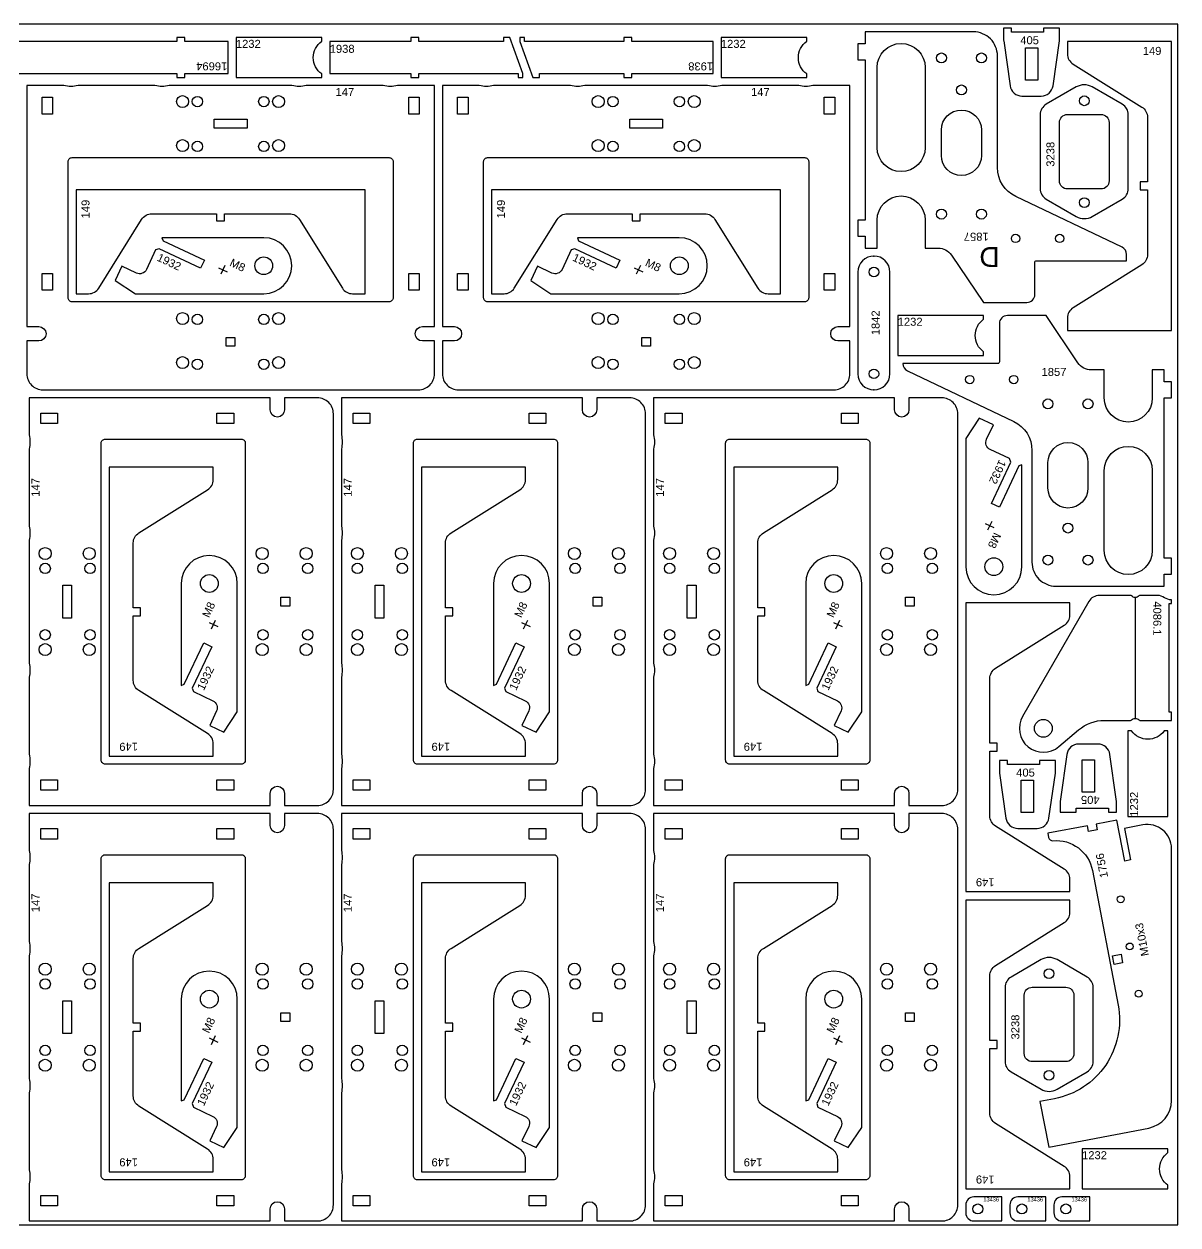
# Model space of a CAD drawing. Header units: millimetres. Extents: x 0 to 3000, y 0 to 1500.
# Drawn here: x 1559 to 3000, y 0 to 1500 of the extents above; entities that cross this region are included whole.
import ezdxf

# ---------------------------------------------------------------- set-up
doc = ezdxf.new("R2010")
doc.units = ezdxf.units.MM
doc.header["$MEASUREMENT"] = 0
for name, color, linetype in [('Gravir', 2, 'Continuous'), ('Gravír', 2, 'Continuous'), ('Graívr', 2, 'Continuous')]:
    doc.layers.add(name, color=color, linetype=linetype)
doc.layers.add('Sheet', color=18, linetype='Continuous', true_color=0x000000)
doc.styles.add('arial.ttf', font='txt', dxfattribs={"height": 0.2})

msp = doc.modelspace()

# ---------------------------------------------------------------- linework, layer by layer
at = {"color": 7}
for points in [[(2935.8, 1212.2, 0.28928), (2930.1, 1221.2), (2797.3, 1284.5, -0.28928), (2774.5, 1320.6), (2774.5, 1460.2, 0.414214), (2744.5, 1490.2), (2609.2, 1490.2), (2609.2, 1475.2), (2600.2, 1475.2), (2600.2, 1455.2), (2609.2, 1455.2), (2609.2, 1255.2), (2600.2, 1255.2), (2600.2, 1235.2), (2609.2, 1235.2), (2609.2, 1220.2), (2624.2, 1220.2), (2624.2, 1255.2, -1), (2684.2, 1255.2), (2684.2, 1220.2), (2700.4, 1220.2, -0.249328), (2717, 1211.4), (2756.9, 1152.2), (2811.2, 1152.2, 0.414214), (2821.2, 1162.2), (2821.2, 1202.2, -0.414214), (2823.2, 1204.2), (2935.8, 1204.2)], [(2782.1, 1481.1, 0.035489), (2782.3, 1478.9), (2790.3, 1422.9, 0.373238), (2805.1, 1410), (2829.1, 1410, 0.373238), (2843.9, 1422.9), (2851.9, 1478.9, 0.035489), (2852.1, 1481.1), (2852.1, 1495), (2832.1, 1495), (2832.1, 1490), (2792.1, 1490), (2792.1, 1495), (2782.1, 1495)], [(1823.4, 1433.1), (1930.4, 1433.1), (1930.4, 1437.7, -0.51558), (1930.4, 1478.4), (1930.4, 1483.1), (1823.4, 1483.1)], [(2429.3, 1433.1), (2536.3, 1433.1), (2536.3, 1437.7, -0.51558), (2536.3, 1478.4), (2536.3, 1483.1), (2429.3, 1483.1)], [(2684.2, 1445.7), (2684.2, 1345.7, -1), (2624.2, 1345.7), (2624.2, 1445.7, -1)], [(2861.9, 1117.3), (2991.9, 1117.3), (2991.9, 1478.2), (2861.9, 1478.2), (2861.9, 1462.7, 0.258618), (2869, 1450), (2954.8, 1396.3, -0.258618), (2961.9, 1383.6), (2961.9, 1302.8), (2952.9, 1302.8), (2952.9, 1292.8), (2961.9, 1292.8), (2961.9, 1212, -0.258618), (2954.8, 1199.2), (2869, 1145.6, 0.258618), (2861.9, 1132.9)], [(1562.1, 1063.1, 0.414214), (1582.1, 1043.1), (2051.2, 1043.1, 0.414214), (2071.2, 1063.1), (2071.2, 1104.1), (2056.2, 1104.1, -1), (2056.2, 1122.1), (2071.2, 1122.1), (2071.2, 1423.1), (2025, 1423.1, -0.112509), (2007.2, 1423.1), (1911.1, 1423.1, -0.112509), (1893.3, 1423.1), (1739.9, 1423.1, -0.112509), (1722.1, 1423.1), (1626.1, 1423.1, -0.112509), (1608.3, 1423.1), (1562.1, 1423.1), (1562.1, 1122.1), (1577.1, 1122.1, -1), (1577.1, 1104.1), (1562.1, 1104.1)], [(2081.2, 1063.1, 0.414214), (2101.2, 1043.1), (2570.2, 1043.1, 0.414214), (2590.2, 1063.1), (2590.2, 1104.1), (2575.2, 1104.1, -1), (2575.2, 1122.1), (2590.2, 1122.1), (2590.2, 1423.1), (2544, 1423.1, -0.112509), (2526.2, 1423.1), (2430.2, 1423.1, -0.112509), (2412.4, 1423.1), (2259, 1423.1, -0.112509), (2241.2, 1423.1), (2145.1, 1423.1, -0.112509), (2127.3, 1423.1), (2081.2, 1423.1), (2081.2, 1122.1), (2096.2, 1122.1, -1), (2096.2, 1104.1), (2081.2, 1104.1)], [(2892.9, 1259.7), (2930.4, 1281.3, 0.267949), (2937.9, 1294.3), (2937.9, 1386.8, 0.267949), (2930.4, 1399.8), (2892.9, 1421.4, 0.267949), (2872.9, 1421.4), (2835.4, 1399.8, 0.267949), (2827.9, 1386.8), (2827.9, 1294.3, 0.267949), (2835.4, 1281.3), (2872.9, 1259.7, 0.267949)], [(2754.5, 1367.6), (2754.5, 1335.8, -1), (2704.5, 1335.8), (2704.5, 1367.6, -1)], [(2861.9, 1294, -0.414214), (2851.9, 1304), (2851.9, 1377, -0.414214), (2861.9, 1387), (2903.9, 1387, -0.414214), (2913.9, 1377), (2913.9, 1304, -0.414214), (2903.9, 1294)], [(1613.6, 1158.1), (1613.6, 1328.1, -0.414214), (1618.6, 1333.1), (2014.6, 1333.1, -0.414214), (2019.6, 1328.1), (2019.6, 1158.1, -0.414214), (2014.6, 1153.1), (1618.6, 1153.1, -0.414214)], [(2132.7, 1158.1), (2132.7, 1328.1, -0.414214), (2137.7, 1333.1), (2533.7, 1333.1, -0.414214), (2538.7, 1328.1), (2538.7, 1158.1, -0.414214), (2533.7, 1153.1), (2137.7, 1153.1, -0.414214)], [(1984.5, 1163.1), (1984.5, 1293), (1623.6, 1293), (1623.6, 1163.1), (1639.1, 1163.1, 0.258618), (1651.9, 1170.1), (1705.5, 1256, -0.258618), (1718.2, 1263), (1799.1, 1263), (1799.1, 1254), (1809.1, 1254), (1809.1, 1263), (1889.9, 1263, -0.258618), (1902.6, 1256), (1956.2, 1170.1, 0.258618), (1969, 1163.1)], [(2503.5, 1163.1), (2503.5, 1293), (2142.7, 1293), (2142.7, 1163.1), (2158.2, 1163.1, 0.258618), (2170.9, 1170.1), (2224.5, 1256, -0.258618), (2237.3, 1263), (2318.1, 1263), (2318.1, 1254), (2328.1, 1254), (2328.1, 1263), (2408.9, 1263, -0.258618), (2421.6, 1256), (2475.3, 1170.1, 0.258618), (2488, 1163.1)], [(1672.5, 1179.8), (1697.8, 1163.1), (1858, 1163.1, 1), (1858, 1233.1), (1730.8, 1233.1), (1732.2, 1229.3), (1783.9, 1204.9), (1779.2, 1195), (1727.5, 1219.4), (1723, 1217.8), (1711.6, 1193.5, -0.414214), (1699, 1189), (1680.9, 1197.5)], [(2191.6, 1179.8), (2216.8, 1163.1), (2377.1, 1163.1, 1), (2377.1, 1233.1), (2249.9, 1233.1), (2251.2, 1229.3), (2302.9, 1204.9), (2298.2, 1195), (2246.5, 1219.4), (2242.1, 1217.8), (2230.7, 1193.5, -0.414214), (2218, 1189), (2199.9, 1197.5)], [(2640.2, 1063.1), (2640.2, 1190.2, 1), (2600.2, 1190.2), (2600.2, 1063.1, 1)], [(2650.2, 1085.9), (2757.2, 1085.9), (2757.2, 1090.6, -0.51558), (2757.2, 1131.3), (2757.2, 1135.9), (2650.2, 1135.9)], [(2656.3, 1075.9, 0.28928), (2662, 1066.9), (2794.8, 1003.6, -0.28928), (2817.6, 967.5), (2817.6, 827.9, 0.414214), (2847.6, 797.9), (2982.9, 797.9), (2982.9, 812.9), (2991.9, 812.9), (2991.9, 832.9), (2982.9, 832.9), (2982.9, 1032.9), (2991.9, 1032.9), (2991.9, 1052.9), (2982.9, 1052.9), (2982.9, 1067.9), (2967.9, 1067.9), (2967.9, 1032.9, -1), (2907.9, 1032.9), (2907.9, 1067.9), (2891.7, 1067.9, -0.249328), (2875.1, 1076.7), (2835.2, 1135.9), (2786.9, 1135.9, 0.414214), (2776.9, 1125.9), (2776.9, 1077.9, -0.414214), (2774.9, 1075.9)], [(1925, 524, 0.414214), (1945, 544), (1945, 1013.1, 0.414214), (1925, 1033.1), (1884, 1033.1), (1884, 1018.1, -1), (1866, 1018.1), (1866, 1033.1), (1565, 1033.1), (1565, 986.9, -0.112509), (1565, 969.1), (1565, 873, -0.112509), (1565, 855.3), (1565, 701.8, -0.112509), (1565, 684.1), (1565, 588, -0.112509), (1565, 570.2), (1565, 524), (1866, 524), (1866, 539, -1), (1884, 539), (1884, 524)], [(2315, 524, 0.414214), (2335, 544), (2335, 1013.1, 0.414214), (2315, 1033.1), (2274, 1033.1), (2274, 1018.1, -1), (2256, 1018.1), (2256, 1033.1), (1955, 1033.1), (1955, 986.9, -0.112509), (1955, 969.1), (1955, 873, -0.112509), (1955, 855.3), (1955, 701.8, -0.112509), (1955, 684.1), (1955, 588, -0.112509), (1955, 570.2), (1955, 524), (2256, 524), (2256, 539, -1), (2274, 539), (2274, 524)], [(2705, 524, 0.414214), (2725, 544), (2725, 1013.1, 0.414214), (2705, 1033.1), (2664, 1033.1), (2664, 1018.1, -1), (2646, 1018.1), (2646, 1033.1), (2345, 1033.1), (2345, 986.9, -0.112509), (2345, 969.1), (2345, 873, -0.112509), (2345, 855.3), (2345, 701.8, -0.112509), (2345, 684.1), (2345, 588, -0.112509), (2345, 570.2), (2345, 524), (2646, 524), (2646, 539, -1), (2664, 539), (2664, 524)], [(2751.8, 1007.7), (2735, 982.5), (2735, 822.2, 1), (2805, 822.2), (2805, 949.5), (2801.2, 948.1), (2776.9, 896.4), (2766.9, 901.1), (2791.3, 952.8), (2789.7, 957.2), (2765.5, 968.6, -0.414214), (2760.9, 981.3), (2769.5, 999.4)], [(1830, 575.6), (1660, 575.6, -0.414214), (1655, 580.6), (1655, 976.6, -0.414214), (1660, 981.6), (1830, 981.6, -0.414214), (1835, 976.6), (1835, 580.6, -0.414214)], [(2220, 575.6), (2050, 575.6, -0.414214), (2045, 580.6), (2045, 976.6, -0.414214), (2050, 981.6), (2220, 981.6, -0.414214), (2225, 976.6), (2225, 580.6, -0.414214)], [(2610, 575.6), (2440, 575.6, -0.414214), (2435, 580.6), (2435, 976.6, -0.414214), (2440, 981.6), (2610, 981.6, -0.414214), (2615, 976.6), (2615, 580.6, -0.414214)], [(2837.6, 920.5), (2837.6, 952.3, -1), (2887.6, 952.3), (2887.6, 920.5, -1)], [(2907.9, 842.4), (2907.9, 942.4, -1), (2967.9, 942.4), (2967.9, 842.4, -1)], [(1795, 946.4), (1665, 946.4), (1665, 585.6), (1795, 585.6), (1795, 601.1, 0.258618), (1787.9, 613.8), (1702.1, 667.4, -0.258618), (1695, 680.2), (1695, 761), (1704, 761), (1704, 771), (1695, 771), (1695, 851.8, -0.258618), (1702.1, 864.5), (1787.9, 918.2, 0.258618), (1795, 930.9)], [(2185, 946.4), (2055, 946.4), (2055, 585.6), (2185, 585.6), (2185, 601.1, 0.258618), (2177.9, 613.8), (2092.1, 667.4, -0.258618), (2085, 680.2), (2085, 761), (2094, 761), (2094, 771), (2085, 771), (2085, 851.8, -0.258618), (2092.1, 864.5), (2177.9, 918.2, 0.258618), (2185, 930.9)], [(2575, 946.4), (2445, 946.4), (2445, 585.6), (2575, 585.6), (2575, 601.1, 0.258618), (2567.9, 613.8), (2482.1, 667.4, -0.258618), (2475, 680.2), (2475, 761), (2484, 761), (2484, 771), (2475, 771), (2475, 851.8, -0.258618), (2482.1, 864.5), (2567.9, 918.2, 0.258618), (2575, 930.9)], [(1808.2, 615.7), (1825, 641), (1825, 801.2, 1), (1755, 801.2), (1755, 674), (1758.8, 675.3), (1783.1, 727), (1793.1, 722.3), (1768.7, 670.6), (1770.3, 666.2), (1794.5, 654.8, -0.414214), (1799.1, 642.1), (1790.5, 624)], [(2198.2, 615.7), (2215, 641), (2215, 801.2, 1), (2145, 801.2), (2145, 674), (2148.8, 675.3), (2173.1, 727), (2183.1, 722.3), (2158.7, 670.6), (2160.3, 666.2), (2184.5, 654.8, -0.414214), (2189.1, 642.1), (2180.5, 624)], [(2588.2, 615.7), (2605, 641), (2605, 801.2, 1), (2535, 801.2), (2535, 674), (2538.8, 675.3), (2563.1, 727), (2573.1, 722.3), (2548.7, 670.6), (2550.3, 666.2), (2574.5, 654.8, -0.414214), (2579.1, 642.1), (2570.5, 624)], [(2940.7, 786.3), (2901.7, 786.3, 0.267949), (2888.7, 778.8), (2805.9, 635.3, 0.842284), (2851.3, 597.5), (2875.8, 618.4, -0.178252), (2908.2, 630.3), (2940.7, 630.3, 0.202615), (2942.1, 630.9, -0.422577), (2951.1, 630.9, 0.202615), (2952.5, 630.3), (2991.9, 630.3), (2991.9, 640.3), (2988.9, 640.3), (2988.9, 776.3), (2991.9, 776.3), (2991.9, 780.8, -0.155364), (2983.2, 783.5, 0.155364), (2974.5, 786.3), (2952.5, 786.3, 0.202615), (2951.1, 785.7, -0.422577), (2942.1, 785.7, 0.202615)], [(2865, 777.2), (2735, 777.2), (2735, 416.4), (2865, 416.4), (2865, 431.9, 0.258618), (2857.9, 444.6), (2772.1, 498.2, -0.258618), (2765, 511), (2765, 591.8), (2774, 591.8), (2774, 601.8), (2765, 601.8), (2765, 682.6, -0.258618), (2772.1, 695.3), (2857.9, 749, 0.258618), (2865, 761.7)], [(2987.4, 510.2), (2987.4, 617.2), (2982.8, 617.2, -0.51558), (2942, 617.2), (2937.4, 617.2), (2937.4, 510.2)], [(2923, 529.6, 0.035489), (2922.9, 531.8), (2914.9, 587.8, 0.373238), (2900, 600.7), (2876, 600.7, 0.373238), (2861.2, 587.8), (2853.2, 531.8, 0.035489), (2853, 529.6), (2853, 515.7), (2873, 515.7), (2873, 520.7), (2913, 520.7), (2913, 515.7), (2923, 515.7)], [(2777, 566.4, 0.035489), (2777.1, 564.2), (2785.1, 508.2, 0.373238), (2800, 495.3), (2824, 495.3, 0.373238), (2838.8, 508.2), (2846.8, 564.2, 0.035489), (2847, 566.4), (2847, 580.3), (2827, 580.3), (2827, 575.3), (2787, 575.3), (2787, 580.3), (2777, 580.3)], [(1925, 5, 0.414214), (1945, 25), (1945, 494, 0.414214), (1925, 514), (1884, 514), (1884, 499, -1), (1866, 499), (1866, 514), (1565, 514), (1565, 467.8, -0.112509), (1565, 450.1), (1565, 354, -0.112509), (1565, 336.2), (1565, 182.8, -0.112509), (1565, 165), (1565, 69, -0.112509), (1565, 51.2), (1565, 5), (1866, 5), (1866, 20, -1), (1884, 20), (1884, 5)], [(2315, 5, 0.414214), (2335, 25), (2335, 494, 0.414214), (2315, 514), (2274, 514), (2274, 499, -1), (2256, 499), (2256, 514), (1955, 514), (1955, 467.8, -0.112509), (1955, 450.1), (1955, 354, -0.112509), (1955, 336.2), (1955, 182.8, -0.112509), (1955, 165), (1955, 69, -0.112509), (1955, 51.2), (1955, 5), (2256, 5), (2256, 20, -1), (2274, 20), (2274, 5)], [(2705, 5, 0.414214), (2725, 25), (2725, 494, 0.414214), (2705, 514), (2664, 514), (2664, 499, -1), (2646, 499), (2646, 514), (2345, 514), (2345, 467.8, -0.112509), (2345, 450.1), (2345, 354, -0.112509), (2345, 336.2), (2345, 182.8, -0.112509), (2345, 165), (2345, 69, -0.112509), (2345, 51.2), (2345, 5), (2646, 5), (2646, 20, -1), (2664, 20), (2664, 5)], [(2963.5, 121.1, 0.359944), (2991.9, 155.5), (2991.9, 470.2, 0.470649), (2956.3, 499.7), (2933, 495.2), (2940.5, 455.9), (2933.6, 454.6), (2923.8, 505.7), (2897.8, 500.7), (2899.2, 493.4), (2888.4, 491.3), (2887, 498.7), (2837.4, 489.2), (2838.4, 484, 0.385736), (2843.7, 480, -0.385736), (2893.1, 442.8), (2925.2, 274.7, -0.414214), (2845.7, 157.7), (2827.6, 154.2), (2838.5, 97.2)], [(1830, 56.5), (1660, 56.5, -0.414214), (1655, 61.5), (1655, 457.5, -0.414214), (1660, 462.5), (1830, 462.5, -0.414214), (1835, 457.5), (1835, 61.5, -0.414214)], [(2220, 56.5), (2050, 56.5, -0.414214), (2045, 61.5), (2045, 457.5, -0.414214), (2050, 462.5), (2220, 462.5, -0.414214), (2225, 457.5), (2225, 61.5, -0.414214)], [(2610, 56.5), (2440, 56.5, -0.414214), (2435, 61.5), (2435, 457.5, -0.414214), (2440, 462.5), (2610, 462.5, -0.414214), (2615, 457.5), (2615, 61.5, -0.414214)], [(1795, 427.4), (1665, 427.4), (1665, 66.5), (1795, 66.5), (1795, 82, 0.258618), (1787.9, 94.8), (1702.1, 148.4, -0.258618), (1695, 161.1), (1695, 241.9), (1704, 241.9), (1704, 251.9), (1695, 251.9), (1695, 332.8, -0.258618), (1702.1, 345.5), (1787.9, 399.1, 0.258618), (1795, 411.8)], [(2185, 427.4), (2055, 427.4), (2055, 66.5), (2185, 66.5), (2185, 82, 0.258618), (2177.9, 94.8), (2092.1, 148.4, -0.258618), (2085, 161.1), (2085, 241.9), (2094, 241.9), (2094, 251.9), (2085, 251.9), (2085, 332.8, -0.258618), (2092.1, 345.5), (2177.9, 399.1, 0.258618), (2185, 411.8)], [(2575, 427.4), (2445, 427.4), (2445, 66.5), (2575, 66.5), (2575, 82, 0.258618), (2567.9, 94.8), (2482.1, 148.4, -0.258618), (2475, 161.1), (2475, 241.9), (2484, 241.9), (2484, 251.9), (2475, 251.9), (2475, 332.8, -0.258618), (2482.1, 345.5), (2567.9, 399.1, 0.258618), (2575, 411.8)], [(2865, 405.8), (2735, 405.8), (2735, 45), (2865, 45), (2865, 60.5, 0.258618), (2857.9, 73.2), (2772.1, 126.9, -0.258618), (2765, 139.6), (2765, 220.4), (2774, 220.4), (2774, 230.4), (2765, 230.4), (2765, 311.2, -0.258618), (2772.1, 324), (2857.9, 377.6, 0.258618), (2865, 390.3)], [(2849, 169.6), (2886.5, 191.3, 0.267949), (2894, 204.2), (2894, 296.7, 0.267949), (2886.5, 309.7), (2849, 331.4, 0.267949), (2829, 331.4), (2791.5, 309.7, 0.267949), (2784, 296.7), (2784, 204.2, 0.267949), (2791.5, 191.3), (2829, 169.6, 0.267949)], [(1808.2, 96.7), (1825, 121.9), (1825, 282.1, 1), (1755, 282.1), (1755, 154.9), (1758.8, 156.3), (1783.1, 208), (1793.1, 203.3), (1768.7, 151.6), (1770.3, 147.2), (1794.5, 135.7, -0.414214), (1799.1, 123.1), (1790.5, 105)], [(2198.2, 96.7), (2215, 121.9), (2215, 282.1, 1), (2145, 282.1), (2145, 154.9), (2148.8, 156.3), (2173.1, 208), (2183.1, 203.3), (2158.7, 151.6), (2160.3, 147.2), (2184.5, 135.7, -0.414214), (2189.1, 123.1), (2180.5, 105)], [(2588.2, 96.7), (2605, 121.9), (2605, 282.1, 1), (2535, 282.1), (2535, 154.9), (2538.8, 156.3), (2563.1, 208), (2573.1, 203.3), (2548.7, 151.6), (2550.3, 147.2), (2574.5, 135.7, -0.414214), (2579.1, 123.1), (2570.5, 105)], [(2818, 204, -0.414214), (2808, 214), (2808, 287, -0.414214), (2818, 297), (2860, 297, -0.414214), (2870, 287), (2870, 214, -0.414214), (2860, 204)], [(2880.5, 45), (2987.5, 45), (2987.5, 49.6, -0.51558), (2987.5, 90.4), (2987.5, 95), (2880.5, 95)], [(2735, 15, 0.414214), (2745, 5), (2780, 5), (2780, 35), (2745, 35, 0.414214), (2735, 25)], [(2790, 15, 0.414214), (2800, 5), (2835, 5), (2835, 35), (2800, 35, 0.414214), (2790, 25)], [(2845, 15, 0.414214), (2855, 5), (2890, 5), (2890, 35), (2855, 35, 0.414214), (2845, 25)]]:
    msp.add_lwpolyline(points, format="xyb", close=True, dxfattribs=at)
for points in [[(1813.4, 1478.1), (1759.4, 1478.1), (1759.4, 1483.1), (1749.4, 1483.1), (1749.4, 1478.1), (1526.4, 1478.1), (1526.4, 1483.1), (1520.9, 1483.1), (1520.9, 1478.1), (1537.3, 1433.1), (1544.7, 1433.1), (1544.7, 1438.1), (1749.4, 1438.1), (1749.4, 1433.1), (1759.4, 1433.1), (1759.4, 1438.1), (1813.4, 1438.1)], [(1940.4, 1438.1), (2041.9, 1438.1), (2041.9, 1433.1), (2051.9, 1433.1), (2051.9, 1438.1), (2175.8, 1438.1), (2175.8, 1433.1), (2181.8, 1433.1), (2181.8, 1438.1), (2165.5, 1483.1), (2157.5, 1483.1), (2157.5, 1478.1), (2051.9, 1478.1), (2051.9, 1483.1), (2041.9, 1483.1), (2041.9, 1478.1), (1940.4, 1478.1)], [(2419.3, 1478.1), (2317.8, 1478.1), (2317.8, 1483.1), (2307.8, 1483.1), (2307.8, 1478.1), (2183.9, 1478.1), (2183.9, 1483.1), (2177.9, 1483.1), (2177.9, 1478.1), (2194.3, 1433.1), (2202.3, 1433.1), (2202.3, 1438.1), (2307.8, 1438.1), (2307.8, 1433.1), (2317.8, 1433.1), (2317.8, 1438.1), (2419.3, 1438.1)], [(2809.4, 1429.8), (2809.4, 1470.2), (2824.9, 1470.2), (2824.9, 1429.8)], [(1581.1, 1387.6), (1581.1, 1408.6), (1594.1, 1408.6), (1594.1, 1387.6)], [(2039.2, 1387.6), (2039.2, 1408.6), (2052.2, 1408.6), (2052.2, 1387.6)], [(2100.2, 1387.6), (2100.2, 1408.6), (2113.2, 1408.6), (2113.2, 1387.6)], [(2558.2, 1387.6), (2558.2, 1408.6), (2571.2, 1408.6), (2571.2, 1387.6)], [(1796.1, 1370.1), (1796.1, 1381.1), (1837.1, 1381.1), (1837.1, 1370.1)], [(2315.2, 1370.1), (2315.2, 1381.1), (2356.2, 1381.1), (2356.2, 1370.1)], [(1581.1, 1167.6), (1581.1, 1188.6), (1594.1, 1188.6), (1594.1, 1167.6)], [(2039.2, 1167.6), (2039.2, 1188.6), (2052.2, 1188.6), (2052.2, 1167.6)], [(2100.2, 1167.6), (2100.2, 1188.6), (2113.2, 1188.6), (2113.2, 1167.6)], [(2558.2, 1167.6), (2558.2, 1188.6), (2571.2, 1188.6), (2571.2, 1167.6)], [(1811.1, 1097.6), (1811.1, 1108.6), (1822.1, 1108.6), (1822.1, 1097.6)], [(2330.2, 1097.6), (2330.2, 1108.6), (2341.2, 1108.6), (2341.2, 1097.6)], [(1600.5, 1001.1), (1579.5, 1001.1), (1579.5, 1014.1), (1600.5, 1014.1)], [(1820.5, 1001.1), (1799.5, 1001.1), (1799.5, 1014.1), (1820.5, 1014.1)], [(1990.5, 1001.1), (1969.5, 1001.1), (1969.5, 1014.1), (1990.5, 1014.1)], [(2210.5, 1001.1), (2189.5, 1001.1), (2189.5, 1014.1), (2210.5, 1014.1)], [(2380.5, 1001.1), (2359.5, 1001.1), (2359.5, 1014.1), (2380.5, 1014.1)], [(2600.5, 1001.1), (2579.5, 1001.1), (2579.5, 1014.1), (2600.5, 1014.1)], [(1618, 758.1), (1607, 758.1), (1607, 799.1), (1618, 799.1)], [(2008, 758.1), (1997, 758.1), (1997, 799.1), (2008, 799.1)], [(2398, 758.1), (2387, 758.1), (2387, 799.1), (2398, 799.1)], [(1890.5, 773.1), (1879.5, 773.1), (1879.5, 784.1), (1890.5, 784.1)], [(2280.5, 773.1), (2269.5, 773.1), (2269.5, 784.1), (2280.5, 784.1)], [(2670.5, 773.1), (2659.5, 773.1), (2659.5, 784.1), (2670.5, 784.1)], [(2895.8, 580.9), (2895.8, 540.4), (2880.3, 540.4), (2880.3, 580.9)], [(1600.5, 543), (1579.5, 543), (1579.5, 556), (1600.5, 556)], [(1820.5, 543), (1799.5, 543), (1799.5, 556), (1820.5, 556)], [(1990.5, 543), (1969.5, 543), (1969.5, 556), (1990.5, 556)], [(2210.5, 543), (2189.5, 543), (2189.5, 556), (2210.5, 556)], [(2380.5, 543), (2359.5, 543), (2359.5, 556), (2380.5, 556)], [(2600.5, 543), (2579.5, 543), (2579.5, 556), (2600.5, 556)], [(2804.2, 515), (2804.2, 555.5), (2819.7, 555.5), (2819.7, 515)], [(1600.5, 482), (1579.5, 482), (1579.5, 495), (1600.5, 495)], [(1820.5, 482), (1799.5, 482), (1799.5, 495), (1820.5, 495)], [(1990.5, 482), (1969.5, 482), (1969.5, 495), (1990.5, 495)], [(2210.5, 482), (2189.5, 482), (2189.5, 495), (2210.5, 495)], [(2380.5, 482), (2359.5, 482), (2359.5, 495), (2380.5, 495)], [(2600.5, 482), (2579.5, 482), (2579.5, 495), (2600.5, 495)], [(2930.9, 327.3), (2920.1, 325.2), (2918.1, 336), (2928.9, 338.1)], [(1618, 239), (1607, 239), (1607, 280), (1618, 280)], [(2008, 239), (1997, 239), (1997, 280), (2008, 280)], [(2398, 239), (2387, 239), (2387, 280), (2398, 280)], [(1890.5, 254), (1879.5, 254), (1879.5, 265), (1890.5, 265)], [(2280.5, 254), (2269.5, 254), (2269.5, 265), (2280.5, 265)], [(2670.5, 254), (2659.5, 254), (2659.5, 265), (2670.5, 265)], [(1600.5, 24), (1579.5, 24), (1579.5, 37), (1600.5, 37)], [(1820.5, 24), (1799.5, 24), (1799.5, 37), (1820.5, 37)], [(1990.5, 24), (1969.5, 24), (1969.5, 37), (1990.5, 37)], [(2210.5, 24), (2189.5, 24), (2189.5, 37), (2210.5, 37)], [(2380.5, 24), (2359.5, 24), (2359.5, 37), (2380.5, 37)], [(2600.5, 24), (2579.5, 24), (2579.5, 37), (2600.5, 37)]]:
    msp.add_lwpolyline(points, close=True, dxfattribs=at)
for centre, radius in [((2704.5, 1457.6), 6.25), ((2754.5, 1457.6), 6.25), ((1756.6, 1403.1), 7.5), ((1876.6, 1403.1), 7.5), ((2275.7, 1403.1), 7.5), ((2395.7, 1403.1), 7.5), ((2729.5, 1417.6), 6.25), ((2882.9, 1404.1), 6.1), ((1775.1, 1403.1), 6.5), ((1858.1, 1403.1), 6.5), ((2294.2, 1403.1), 6.5), ((2377.2, 1403.1), 6.5), ((1756.6, 1348.1), 7.5), ((1775.1, 1347.1), 6.5), ((1858.1, 1347.1), 6.5), ((1876.6, 1348.1), 7.5), ((2275.7, 1348.1), 7.5), ((2294.2, 1347.1), 6.5), ((2377.2, 1347.1), 6.5), ((2395.7, 1348.1), 7.5), ((2882.9, 1277), 6.1), ((2704.5, 1262.6), 6.25), ((2754.5, 1262.6), 6.25), ((2797.2, 1232.2), 5.25), ((2852.2, 1232.2), 5.25), ((1858, 1198.1), 11.1), ((2377.1, 1198.1), 11.1), ((2620.2, 1190.2), 6), ((1756.6, 1132.1), 7.5), ((1775.1, 1131.1), 6.5), ((1858.1, 1131.1), 6.5), ((1876.6, 1132.1), 7.5), ((2275.7, 1132.1), 7.5), ((2294.2, 1131.1), 6.5), ((2377.2, 1131.1), 6.5), ((2395.7, 1132.1), 7.5), ((1756.6, 1077.1), 7.5), ((1775.1, 1075.1), 6.5), ((1858.1, 1075.1), 6.5), ((1876.6, 1077.1), 7.5), ((2275.7, 1077.1), 7.5), ((2294.2, 1075.1), 6.5), ((2377.2, 1075.1), 6.5), ((2395.7, 1077.1), 7.5), ((2620.2, 1063.1), 6), ((2739.9, 1055.9), 5.25), ((2794.9, 1055.9), 5.25), ((2837.6, 1025.5), 6.25), ((2887.6, 1025.5), 6.25), ((2862.6, 870.5), 6.25), ((1585, 838.6), 7.5), ((1640, 838.6), 7.5), ((1856, 838.6), 7.5), ((1911, 838.6), 7.5), ((1975, 838.6), 7.5), ((2030, 838.6), 7.5), ((2246, 838.6), 7.5), ((2301, 838.6), 7.5), ((2365, 838.6), 7.5), ((2420, 838.6), 7.5), ((2636, 838.6), 7.5), ((2691, 838.6), 7.5), ((1585, 820.1), 6.5), ((1641, 820.1), 6.5), ((1857, 820.1), 6.5), ((1913, 820.1), 6.5), ((1975, 820.1), 6.5), ((2031, 820.1), 6.5), ((2247, 820.1), 6.5), ((2303, 820.1), 6.5), ((2365, 820.1), 6.5), ((2421, 820.1), 6.5), ((2637, 820.1), 6.5), ((2693, 820.1), 6.5), ((2770, 822.2), 11.1), ((2837.6, 830.5), 6.25), ((2887.6, 830.5), 6.25), ((1790, 801.2), 11.1), ((2180, 801.2), 11.1), ((2570, 801.2), 11.1), ((1585, 737.1), 6.5), ((1641, 737.1), 6.5), ((1857, 737.1), 6.5), ((1913, 737.1), 6.5), ((1975, 737.1), 6.5), ((2031, 737.1), 6.5), ((2247, 737.1), 6.5), ((2303, 737.1), 6.5), ((2365, 737.1), 6.5), ((2421, 737.1), 6.5), ((2637, 737.1), 6.5), ((2693, 737.1), 6.5), ((1585, 718.6), 7.5), ((1640, 718.6), 7.5), ((1856, 718.6), 7.5), ((1911, 718.6), 7.5), ((1975, 718.6), 7.5), ((2030, 718.6), 7.5), ((2246, 718.6), 7.5), ((2301, 718.6), 7.5), ((2365, 718.6), 7.5), ((2420, 718.6), 7.5), ((2636, 718.6), 7.5), ((2691, 718.6), 7.5), ((2831.8, 620.3), 11.1), ((2928.5, 406.8), 4.28), ((2939.7, 347.9), 4.28), ((1585, 319.5), 7.5), ((1640, 319.5), 7.5), ((1856, 319.5), 7.5), ((1911, 319.5), 7.5), ((1975, 319.5), 7.5), ((2030, 319.5), 7.5), ((2246, 319.5), 7.5), ((2301, 319.5), 7.5), ((2365, 319.5), 7.5), ((2420, 319.5), 7.5), ((2636, 319.5), 7.5), ((2691, 319.5), 7.5), ((2839, 314), 6.1), ((1585, 301), 6.5), ((1641, 301), 6.5), ((1857, 301), 6.5), ((1913, 301), 6.5), ((1975, 301), 6.5), ((2031, 301), 6.5), ((2247, 301), 6.5), ((2303, 301), 6.5), ((2365, 301), 6.5), ((2421, 301), 6.5), ((2637, 301), 6.5), ((2693, 301), 6.5), ((1790, 282.1), 11.1), ((2180, 282.1), 11.1), ((2570, 282.1), 11.1), ((2951, 288.9), 4.28), ((1585, 218), 6.5), ((1641, 218), 6.5), ((1857, 218), 6.5), ((1913, 218), 6.5), ((1975, 218), 6.5), ((2031, 218), 6.5), ((2247, 218), 6.5), ((2303, 218), 6.5), ((2365, 218), 6.5), ((2421, 218), 6.5), ((2637, 218), 6.5), ((2693, 218), 6.5), ((1585, 199.5), 7.5), ((1640, 199.5), 7.5), ((1856, 199.5), 7.5), ((1911, 199.5), 7.5), ((1975, 199.5), 7.5), ((2030, 199.5), 7.5), ((2246, 199.5), 7.5), ((2301, 199.5), 7.5), ((2365, 199.5), 7.5), ((2420, 199.5), 7.5), ((2636, 199.5), 7.5), ((2691, 199.5), 7.5), ((2839, 186.9), 6.1), ((2750, 20), 6.25), ((2805, 20), 6.25), ((2860, 20), 6.25)]:
    msp.add_circle(centre, radius, dxfattribs=at)
for p in [(2620.2, 1210.2), (2620.2, 1043.1)]:
    msp.add_point(p, dxfattribs=at)
at = {"layer": 'Gravir', "color": 2}
for points in [[(1801.5, 1195.4), (1812.4, 1190.3)], [(1809.5, 1198.3), (1804.4, 1187.4)], [(2320.5, 1195.4), (2331.4, 1190.3)], [(2328.5, 1198.3), (2323.4, 1187.4)], [(2770.2, 870.8), (2759.4, 875.9)], [(2767.4, 878.8), (2762.2, 867.9)], [(2946.6, 783.8), (2946.6, 632.8)], [(2946.6, 783.8), (2946.6, 632.8)], [(1789.8, 752.6), (1800.6, 747.5)], [(1792.6, 744.7), (1797.8, 755.5)], [(2179.8, 752.6), (2190.6, 747.5)], [(2182.6, 744.7), (2187.8, 755.5)], [(2569.8, 752.6), (2580.6, 747.5)], [(2572.6, 744.7), (2577.8, 755.5)], [(1789.8, 233.6), (1800.6, 228.5)], [(1792.6, 225.6), (1797.8, 236.5)], [(2179.8, 233.6), (2190.6, 228.5)], [(2182.6, 225.6), (2187.8, 236.5)], [(2569.8, 233.6), (2580.6, 228.5)], [(2572.6, 225.6), (2577.8, 236.5)]]:
    msp.add_lwpolyline(points, dxfattribs=at)
at = {"layer": 'Sheet', "color": 18, "true_color": 0x000000}
msp.add_lwpolyline([(0, 0), (3000, 0), (3000, 1500), (0, 1500)], close=True, dxfattribs=at)

# ---------------------------------------------------------------- texts
at = {"color": 2, "char_height": 10, "attachment_point": 7, "style": 'arial.ttf'}
for s, insert, rotation in [('1932', (1723.6, 1204.8), 334.753), ('M8', (1814.4, 1198.3), 334.753), ('1932', (2242.6, 1204.8), 334.753), ('M8', (2333.5, 1198.3), 334.753), ('1932', (2776.7, 956.7), 244.753), ('M8', (2770.3, 865.8), 244.753), ('M8', (1789.7, 757.6), 64.753), ('M8', (2179.7, 757.6), 64.753), ('M8', (2569.7, 757.6), 64.753), ('1932', (1783.3, 666.7), 64.753), ('1932', (2173.3, 666.7), 64.753), ('1932', (2563.3, 666.7), 64.753), ('M8', (1789.7, 238.6), 64.753), ('M8', (2179.7, 238.6), 64.753), ('M8', (2569.7, 238.6), 64.753), ('1932', (1783.3, 147.7), 64.753), ('1932', (2173.3, 147.7), 64.753), ('1932', (2563.3, 147.7), 64.753)]:
    msp.add_mtext(s, dxfattribs=dict(at, insert=insert, rotation=rotation))
at = {"layer": 'Gravir', "color": 2, "insert": (2969, 778.9), "char_height": 10, "attachment_point": 7, "rotation": 270, "style": 'arial.ttf'}
msp.add_mtext('4086.1', dxfattribs=at)
at = {"layer": 'Gravír', "color": 2, "attachment_point": 7, "style": 'arial.ttf'}
for s, insert, char_height in [('1232', (1823.2, 1470.1), 10), ('1938', (1940.4, 1463.9), 10), ('1232', (2429, 1470.1), 10), ('405', (2803, 1474.6), 10), ('149', (2956, 1461.3), 10), ('147', (1947.7, 1410.1), 10), ('147', (2466.7, 1410.1), 10), ('1232', (2649.9, 1123), 10), ('1857', (2829.6, 1060.3), 10), ('405', (2797.9, 559.9), 10), ('1232', (2880.2, 82), 10), ('13436', (2756.9, 29.3), 5), ('13436', (2811.9, 29.3), 5), ('13436', (2866.9, 29.3), 5)]:
    msp.add_mtext(s, dxfattribs=dict(at, insert=insert, char_height=char_height))
for s, insert, char_height, rotation in [('16694', (1812.5, 1452.3), 10, 180), ('1938', (2419.3, 1452.2), 10, 180), ('3238', (2845.8, 1321.8), 10, 90), ('149', (1640.5, 1257.2), 10, 90), ('149', (2159.5, 1257.2), 10, 90), ('1857', (2763.5, 1239.5), 10, 180), ('D', (2777.2, 1221.5), 25, 180), ('1842', (2627.4, 1111.3), 10, 90), ('147', (1577.9, 909.6), 10, 90), ('147', (1967.9, 909.6), 10, 90), ('147', (2357.9, 909.6), 10, 90), ('149', (1700.9, 602.4), 10, 180), ('149', (2090.9, 602.4), 10, 180), ('149', (2480.9, 602.4), 10, 180), ('1232', (2950.3, 510), 10, 90), ('405', (2902.1, 536.1), 10, 180), ('149', (2770.9, 433.2), 10, 180), ('147', (1577.9, 390.6), 10, 90), ('147', (1967.9, 390.6), 10, 90), ('147', (2357.9, 390.6), 10, 90), ('3238', (2801.9, 231.7), 10, 90), ('149', (1700.9, 83.4), 10, 180), ('149', (2090.9, 83.4), 10, 180), ('149', (2480.9, 83.4), 10, 180), ('149', (2770.9, 61.9), 10, 180)]:
    msp.add_mtext(s, dxfattribs=dict(at, insert=insert, char_height=char_height, rotation=rotation))
at = {"layer": 'Graívr', "color": 2, "char_height": 10, "attachment_point": 7, "rotation": 100.8159, "style": 'arial.ttf'}
for s, insert in [('1756', (2912.9, 434.6)), ('M10x3', (2964, 336.8))]:
    msp.add_mtext(s, dxfattribs=dict(at, insert=insert))

doc.saveas('drawing.dxf')
